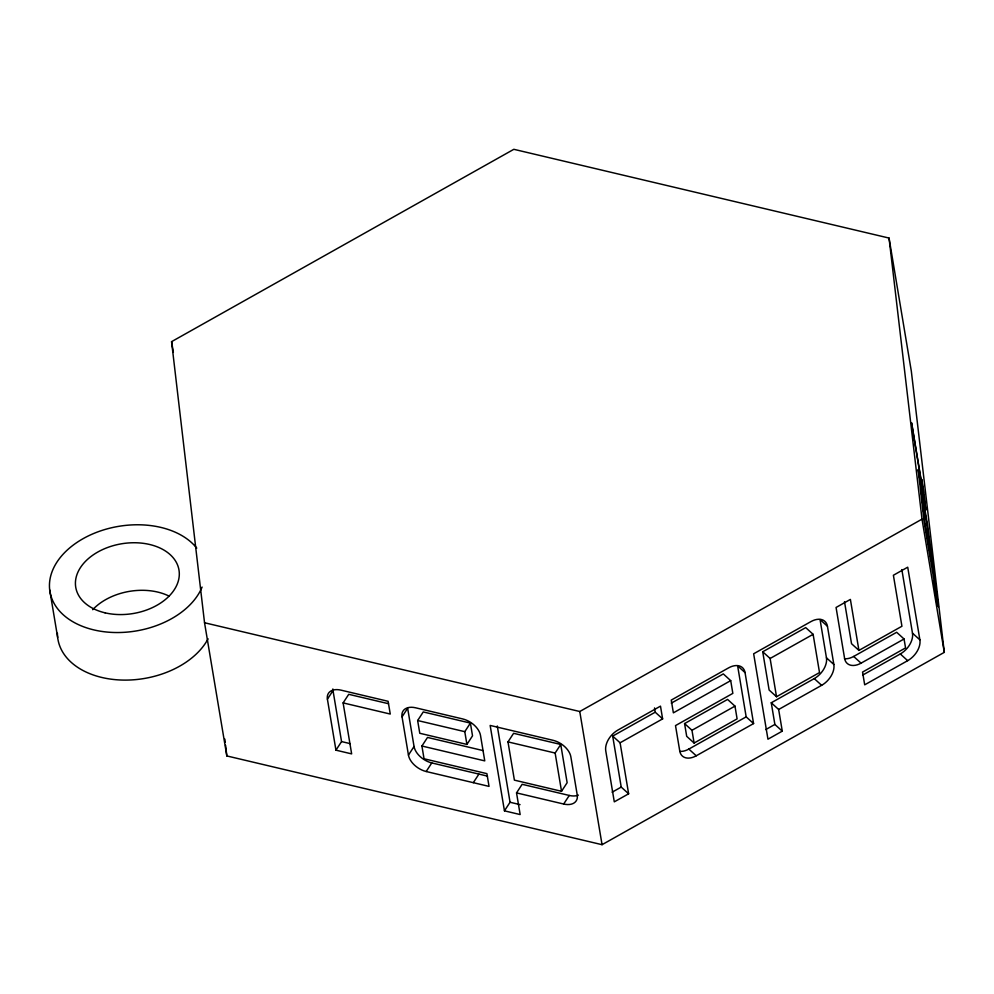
<?xml version="1.0" encoding="UTF-8"?>
<svg xmlns="http://www.w3.org/2000/svg" width="994" height="994" viewBox="0 0 994 994"><rect width="100%" height="100%" fill="white"/><g stroke="black" fill="none" stroke-linecap="round" stroke-linejoin="round"><path stroke-width="1.49" d="M388.505 703.715L348.732 694.309L343.116 702.895L351.652 753.887L335.947 750.172L327.411 699.18L333.015 690.594A17.532 10.971 33.2 0 1 332.866 688.966M335.947 750.172L341.551 741.586L333.015 690.594M482.885 750.532L427.519 737.436L421.916 746.022L424.04 758.77L486.898 773.643L489.036 786.391L426.177 771.518A17.532 10.971 33.2 0 1 408.447 755.08L402.048 716.836L407.652 708.25L414.051 746.494A17.532 10.971 33.2 0 0 431.781 762.932L487.495 776.115M417.642 720.526L423.258 711.94L470.398 723.085L472.523 735.833L466.919 744.419L419.779 733.274L417.642 720.526L464.782 731.671L466.919 744.419M408.447 755.08L414.051 746.494M426.177 771.518L431.781 762.932M464.782 731.671L470.398 723.085M473.318 782.663L478.922 774.09M507.996 741.897L513.6 733.311L560.74 744.456L567.139 782.7L561.535 791.286L514.395 780.141L507.996 741.897L555.137 753.042L561.535 791.286M578.396 795.088A17.532 10.971 33.2 0 1 569.276 795.448L522.136 784.303L516.532 792.889L520.16 814.558L504.443 810.843L510.046 802.257L497.286 725.993M555.137 753.042L560.74 744.456M516.532 792.889L563.673 804.034L569.276 795.448M171.577 341.65L513.836 149.311L889.046 238.063L911.336 371.247L944.3 652.35L602.053 844.689L226.831 755.937L204.54 622.753L171.577 341.65L173.366 352.373M204.54 622.753L579.763 711.505L922.01 519.154L889.046 238.063M628.63 793.796L620.094 742.791L662.625 718.886L660.488 706.138L617.957 730.043A17.532 11.406 -47.8 0 0 605.756 750.855L614.292 801.847L628.63 793.796L621.225 787.086L612.689 736.094L655.22 712.189L654.512 707.939M671.31 703.143L723.309 673.92L730.702 680.629L732.839 693.377L675.51 725.595L679.772 751.091A17.532 11.406 -47.8 0 0 696.247 755.788L753.576 723.57L745.04 672.578L737.635 665.868L746.171 716.86L753.576 723.57M762.721 651.778L805.712 627.612L813.117 634.321L819.516 672.565L776.525 696.719L769.12 690.022L762.721 651.778L770.114 658.475L776.525 696.719M730.702 680.629L673.373 712.847L671.248 700.099L728.577 667.881A17.532 11.406 -47.8 0 1 745.04 672.578M770.114 658.475L813.117 634.321M684.568 723.582L727.571 699.416L734.976 706.125L737.101 718.873L694.11 743.04L686.705 736.33L684.568 723.582L691.973 730.292L694.11 743.04M691.973 730.292L734.976 706.125M844.502 601.705L851.535 643.702L858.928 650.411L901.931 626.245L893.395 575.253L907.721 567.201L919.885 639.863A17.532 11.406 -47.8 0 1 907.684 660.662L864.693 684.829L862.556 672.081L905.559 647.914L904.055 638.993L896.663 632.283L853.66 656.45A17.532 11.406 -47.8 0 1 844.502 658.724M612.105 792.206L621.225 787.086M679.672 751.352A17.532 11.406 -47.8 0 0 688.842 749.078L746.171 716.86M782.278 731.149L774.873 724.44L771.257 702.77L814.248 678.604A17.532 11.406 -47.8 0 0 826.449 657.804L820.05 619.56L827.443 626.257L833.854 664.501A17.532 11.406 -47.8 0 1 821.653 685.313L778.65 709.48L782.278 731.149L767.952 739.201L753.651 653.791L810.98 621.573A17.532 11.406 -47.8 0 1 827.443 626.257M858.928 650.411L850.392 599.419L836.066 607.471L844.602 658.463A17.532 11.406 -47.8 0 0 861.065 663.16L904.055 638.993M765.753 729.571L774.873 724.44M862.668 675.1L900.291 653.965A17.532 11.406 -47.8 0 0 912.48 633.153L901.844 569.574M343.116 702.895L390.257 714.052L388.12 701.304L340.992 690.147A17.532 10.971 33.2 0 0 327.411 699.18M421.916 746.022L484.761 760.882L480.5 735.386A17.532 10.971 33.2 0 0 462.645 718.923L415.517 707.778A17.532 10.971 33.2 0 0 402.048 716.836M341.551 741.586L350.124 743.611M510.046 802.257L520.048 804.631M912.48 633.153L919.885 639.863M900.291 653.965L907.684 660.662M853.66 656.45L861.065 663.16M826.449 657.804L833.854 664.501M814.248 678.604L821.653 685.313M771.257 702.77L778.65 709.48M655.22 712.189L662.625 718.886M688.842 749.078L696.247 755.788M612.689 736.094L620.094 742.791M922.01 519.154L944.3 652.35M579.763 711.505L602.053 844.689M504.443 810.843L490.154 725.434L552.999 740.294A17.532 10.971 33.2 0 1 570.842 756.757L577.241 795.001A17.532 10.971 33.2 0 1 563.673 804.034M49.7 589.877L57.664 637.44M224.855 739.114L225.216 742.183M225.576 745.239L226.831 755.937M202.093 587.069A78.501 53.03 -9.5 0 1 86.143 627.699A78.501 53.03 -9.5 0 1 74.674 544.029A78.501 53.03 -9.5 0 1 196.762 548.129M208.081 638.807A78.501 53.03 -9.5 0 1 121.193 680.033A78.501 53.03 -9.5 0 1 57.416 633.277M92.69 609.707A52.334 35.349 -9.5 0 1 169.03 596.089M918.183 469.752L924.109 521.378L938.398 606.787L927.315 523.701L918.183 469.752M925.861 509.835L911.585 422.798L923.314 492.912L921.724 479.319L923.861 492.067L925.861 509.835M927.116 525.279L920.717 487.035L924.855 522.347L931.254 560.591L927.116 525.279M935.801 593.94L933.677 581.192L937.23 606.129L935.801 593.94M105.053 612.826A52.334 35.349 -9.5 0 0 179.144 571.177A52.334 35.349 -9.5 0 0 97.909 551.968A52.334 35.349 -9.5 0 0 105.053 612.826"/></g></svg>
